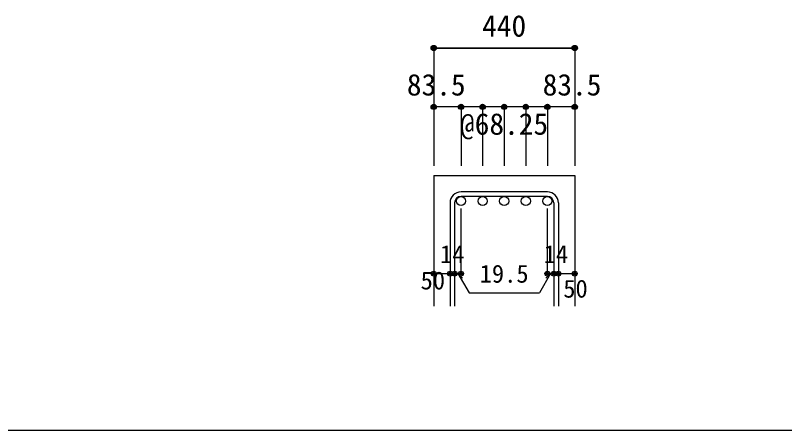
# Model space of a CAD drawing. Units: millimetres at full size, sheet at 1:30; details may follow other scales. Extents: x -5973 to 5954, y -4195 to 4201.
# Drawn here: x -942 to 1409, y 3 to 1273 of the extents above; entities that cross this region are included whole.
import ezdxf
from ezdxf.enums import TextEntityAlignment as Align

# ---------------------------------------------------------------- set-up
doc = ezdxf.new("R2010")
doc.units = ezdxf.units.MM
doc.header["$LTSCALE"] = 30
doc.header["$PDMODE"] = 32
doc.header["$PDSIZE"] = 15
for name, color, linetype in [('0-1_躯体線', 2, 'Continuous'), ('0-5_基礎梁筋', 7, 'Continuous'), ('0-6_スタラップ筋', 7, 'Continuous'), ('0-D_寸法', 4, 'Continuous'), ('F-0_枠', 6, 'Continuous')]:
    doc.layers.add(name, color=color, linetype=linetype)
doc.styles.add('ＭＳ ゴシック', font='')
doc.styles.get('ＭＳ ゴシック').set_extended_font_data('MS Gothic')

msp = doc.modelspace()

# ---------------------------------------------------------------- linework, layer by layer
at = {"layer": '0-1_躯体線'}
for p, q in [((336.94, 783.3), (767.94, 783.3)), ((336.94, 783.3), (336.94, 383.3)), ((767.94, 783.3), (767.94, 383.3))]:
    msp.add_line(p, q, dxfattribs=at)
at = {"layer": '0-5_基礎梁筋', "color": 3}
for centre in [(420.44, 705.3), (486.44, 705.3), (552.44, 705.3), (618.44, 705.3), (684.44, 705.3)]:
    msp.add_circle(centre, 14, dxfattribs=at)
at = {"layer": '0-6_スタラップ筋'}
for p, q in [((684.44, 733.3), (420.44, 733.3)), ((684.44, 719.3), (420.44, 719.3)), ((386.94, 699.8), (386.94, 383.3)), ((400.94, 699.8), (400.94, 383.3)), ((703.94, 699.8), (703.94, 383.3)), ((717.94, 699.8), (717.94, 383.3))]:
    msp.add_line(p, q, dxfattribs=at)
for centre, radius, start, end in [((420.44, 699.8), 33.5, 90, 180), ((684.44, 699.8), 33.5, 0, 90), ((420.44, 699.8), 19.5, 90, 180), ((684.44, 699.8), 19.5, 0, 90)]:
    msp.add_arc(centre, radius, start, end, dxfattribs=at)
at = {"layer": '0-D_寸法'}
for p, q in [((767.94, 1173.3), (336.94, 1173.3)), ((336.94, 1173.3), (767.94, 1173.3)), ((336.94, 1173.3), (336.94, 993.3)), ((767.94, 1173.3), (767.94, 993.3)), ((420.44, 993.3), (336.94, 993.3)), ((336.94, 993.3), (336.94, 813.3)), ((552.44, 993.3), (420.44, 993.3)), ((420.44, 993.3), (420.44, 813.3)), ((486.44, 993.3), (486.44, 813.3)), ((684.44, 993.3), (552.44, 993.3)), ((552.44, 993.3), (552.44, 813.3)), ((618.44, 993.3), (618.44, 813.3)), ((767.94, 993.3), (684.44, 993.3)), ((684.44, 993.3), (684.44, 813.3)), ((767.94, 993.3), (767.94, 813.3)), ((420.44, 483.3), (420.44, 682.63)), ((684.44, 483.3), (684.44, 682.63)), ((336.94, 483.3), (386.94, 483.3)), ((386.94, 483.3), (420.44, 483.3)), ((410.69, 483.3), (424.83, 469.16)), ((410.69, 483.3), (444.91, 424.02)), ((694.19, 483.3), (659.96, 424.02)), ((694.19, 483.3), (680.04, 469.16)), ((684.44, 483.3), (767.94, 483.3)), ((703.94, 483.3), (717.94, 483.3)), ((444.91, 424.02), (659.96, 424.02))]:
    msp.add_line(p, q, dxfattribs=at)
msp.add_lwpolyline([(767.94, 1173.3), (767.94, 993.3), (767.94, 813.3)], dxfattribs=at)
for centre, radius in [((336.94, 1173.3), 8), ((336.94, 1173.3), 7.2), ((336.94, 1173.3), 6.4), ((336.94, 1173.3), 5.6), ((336.94, 1173.3), 4.8), ((336.94, 1173.3), 4), ((336.94, 1173.3), 3.2), ((336.94, 1173.3), 2.4), ((767.94, 1173.3), 8), ((767.94, 1173.3), 7.2), ((767.94, 1173.3), 6.4), ((767.94, 1173.3), 5.6), ((767.94, 1173.3), 4.8), ((767.94, 1173.3), 4), ((767.94, 1173.3), 3.2), ((767.94, 1173.3), 2.4), ((336.94, 1173.3), 1.6), ((336.94, 1173.3), 0.8), ((767.94, 1173.3), 1.6), ((767.94, 1173.3), 0.8), ((336.94, 993.3), 8), ((336.94, 993.3), 7.2), ((336.94, 993.3), 6.4), ((336.94, 993.3), 5.6), ((336.94, 993.3), 4.8), ((336.94, 993.3), 4), ((336.94, 993.3), 3.2), ((336.94, 993.3), 2.4), ((336.94, 993.3), 1.6), ((336.94, 993.3), 0.8), ((420.44, 993.3), 8), ((420.44, 993.3), 7.2), ((420.44, 993.3), 6.4), ((420.44, 993.3), 5.6), ((420.44, 993.3), 4.8), ((420.44, 993.3), 4), ((420.44, 993.3), 3.2), ((420.44, 993.3), 2.4), ((420.44, 993.3), 1.6), ((420.44, 993.3), 0.8), ((486.44, 993.3), 8), ((486.44, 993.3), 7.2), ((486.44, 993.3), 6.4), ((486.44, 993.3), 5.6), ((486.44, 993.3), 4.8), ((486.44, 993.3), 4), ((486.44, 993.3), 3.2), ((486.44, 993.3), 2.4), ((486.44, 993.3), 1.6), ((486.44, 993.3), 0.8), ((552.44, 993.3), 8), ((552.44, 993.3), 7.2), ((552.44, 993.3), 6.4), ((552.44, 993.3), 5.6), ((552.44, 993.3), 4.8), ((552.44, 993.3), 4), ((552.44, 993.3), 3.2), ((552.44, 993.3), 2.4), ((552.44, 993.3), 1.6), ((552.44, 993.3), 0.8), ((618.44, 993.3), 8), ((618.44, 993.3), 7.2), ((618.44, 993.3), 6.4), ((618.44, 993.3), 5.6), ((618.44, 993.3), 4.8), ((618.44, 993.3), 4), ((618.44, 993.3), 3.2), ((618.44, 993.3), 2.4), ((618.44, 993.3), 1.6), ((618.44, 993.3), 0.8), ((684.44, 993.3), 8), ((684.44, 993.3), 7.2), ((684.44, 993.3), 6.4), ((684.44, 993.3), 5.6), ((684.44, 993.3), 4.8), ((684.44, 993.3), 4), ((684.44, 993.3), 3.2), ((684.44, 993.3), 2.4), ((684.44, 993.3), 1.6), ((684.44, 993.3), 0.8), ((767.94, 993.3), 8), ((767.94, 993.3), 7.2), ((767.94, 993.3), 6.4), ((767.94, 993.3), 5.6), ((767.94, 993.3), 4.8), ((767.94, 993.3), 4), ((767.94, 993.3), 3.2), ((767.94, 993.3), 2.4), ((767.94, 993.3), 1.6), ((767.94, 993.3), 0.8), ((336.94, 483.3), 4), ((336.94, 483.3), 3.6), ((336.94, 483.3), 3.2), ((336.94, 483.3), 2.8), ((336.94, 483.3), 2.4), ((336.94, 483.3), 2), ((336.94, 483.3), 1.6), ((336.94, 483.3), 1.2), ((336.94, 483.3), 0.8), ((336.94, 483.3), 0.4), ((386.94, 483.3), 4), ((386.94, 483.3), 3.6), ((386.94, 483.3), 3.2), ((386.94, 483.3), 2.8), ((386.94, 483.3), 2.4), ((386.94, 483.3), 2), ((386.94, 483.3), 1.6), ((386.94, 483.3), 1.2), ((386.94, 483.3), 0.8), ((386.94, 483.3), 0.4), ((400.94, 483.3), 4), ((400.94, 483.3), 3.6), ((400.94, 483.3), 3.2), ((400.94, 483.3), 2.8), ((400.94, 483.3), 2.4), ((400.94, 483.3), 2), ((400.94, 483.3), 1.6), ((400.94, 483.3), 1.2), ((400.94, 483.3), 0.8), ((400.94, 483.3), 0.4), ((420.44, 483.3), 4), ((420.44, 483.3), 3.6), ((420.44, 483.3), 3.2), ((420.44, 483.3), 2.8), ((420.44, 483.3), 2.4), ((420.44, 483.3), 2), ((420.44, 483.3), 1.6), ((420.44, 483.3), 1.2), ((420.44, 483.3), 0.8), ((420.44, 483.3), 0.4), ((684.44, 483.3), 4), ((684.44, 483.3), 3.6), ((684.44, 483.3), 3.2), ((684.44, 483.3), 2.8), ((684.44, 483.3), 2.4), ((684.44, 483.3), 2), ((684.44, 483.3), 1.6), ((684.44, 483.3), 1.2), ((684.44, 483.3), 0.8), ((684.44, 483.3), 0.4), ((703.94, 483.3), 4), ((703.94, 483.3), 3.6), ((703.94, 483.3), 3.2), ((703.94, 483.3), 2.8), ((703.94, 483.3), 2.4), ((703.94, 483.3), 2), ((703.94, 483.3), 1.6), ((703.94, 483.3), 1.2), ((703.94, 483.3), 0.8), ((703.94, 483.3), 0.4), ((717.94, 483.3), 4), ((717.94, 483.3), 3.6), ((717.94, 483.3), 3.2), ((717.94, 483.3), 2.8), ((717.94, 483.3), 2.4), ((717.94, 483.3), 2), ((717.94, 483.3), 1.6), ((717.94, 483.3), 1.2), ((717.94, 483.3), 0.8), ((717.94, 483.3), 0.4), ((767.94, 483.3), 4), ((767.94, 483.3), 3.6), ((767.94, 483.3), 3.2), ((767.94, 483.3), 2.8), ((767.94, 483.3), 2.4), ((767.94, 483.3), 2), ((767.94, 483.3), 1.6), ((767.94, 483.3), 1.2), ((767.94, 483.3), 0.8), ((767.94, 483.3), 0.4)]:
    msp.add_circle(centre, radius, dxfattribs=at)
at = {"layer": '0-D_寸法', "color": 7}
for p in [(336.94, 1173.3), (767.94, 1173.3), (336.94, 993.3), (420.44, 993.3), (486.44, 993.3), (552.44, 993.3), (618.44, 993.3), (684.44, 993.3), (767.94, 993.3), (336.94, 483.3), (386.94, 483.3), (400.94, 483.3), (420.44, 483.3), (684.44, 483.3), (703.94, 483.3), (717.94, 483.3), (767.94, 483.3)]:
    msp.add_point(p, dxfattribs=at)
at = {"layer": 'F-0_枠', "color": 2}
msp.add_line((3723.6, 2.95), (-5972.88, 2.95), dxfattribs=at)

# ---------------------------------------------------------------- texts
at = {"layer": '0-D_寸法', "style": 'ＭＳ ゴシック'}
for s, height, p in [('440', 65.98, (484.94, 1188.3)), ('83.5', 65.98, (254.94, 1008.3)), ('83.5', 65.98, (669.94, 1008.3)), ('@68.25', 65.98, (417.44, 888.3)), ('14', 54.99, (356.4, 498.75)), ('14', 54.99, (672.98, 498.75)), ('19.5', 54.99, (477.44, 439.02)), ('50', 54.99, (296.94, 418.3)), ('50', 54.99, (732.94, 393.3))]:
    msp.add_text(s, height=height, dxfattribs=at).set_placement(p, align=Align.BOTTOM_LEFT)

doc.saveas('drawing.dxf')
